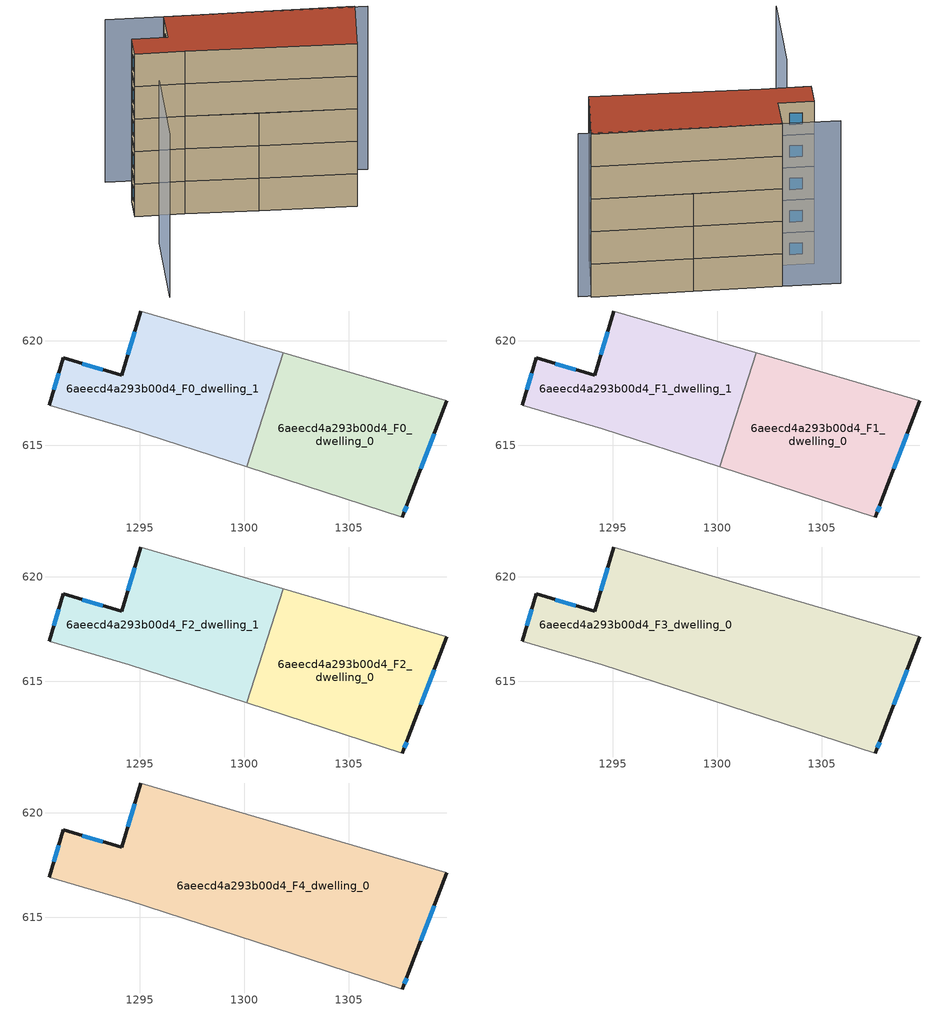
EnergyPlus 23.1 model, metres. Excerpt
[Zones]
6aeecd4a293b00d4_F0_dwelling_0
 floor ground (EU_floor_Construction): 1309.7,617.12 1307.87,612.31 1307.58,611.56 1300.13,613.96 1301.86,619.43 z0
 wall outside (EU_wall_Construction): 1307.58,611.56 1307.87,612.31 1309.7,617.12 z0:3
 wall adiabatic (EU_wall_Construction): 1309.7,617.12 1301.86,619.43 / 1300.13,613.96 1307.58,611.56 z0:3
 wall to 6aeecd4a293b00d4_F0_dwelling_1 (EU_wall_Construction): 1301.86,619.43 1300.13,613.96 z0:3
 window (EU_Window_Construction): 1308.46,613.88 1309.1,615.56 / 1307.67,611.81 1307.77,612.07 z0.98:2.02
6aeecd4a293b00d4_F0_dwelling_1
 floor ground (EU_floor_Construction): 1301.86,619.43 1300.13,613.96 1294.49,615.78 1290.66,616.91 1291.33,619.18 1294.13,618.34 1295.05,621.43 z0
 wall outside (EU_wall_Construction): 1295.05,621.43 1294.13,618.34 1291.33,619.18 1290.66,616.91 z0:3
 wall adiabatic (EU_wall_Construction): 1301.86,619.43 1295.05,621.43 / 1290.66,616.91 1294.49,615.78 1300.13,613.96 z0:3
 window (EU_Window_Construction): 1293.22,618.62 1292.24,618.91 / 1294.75,620.43 1294.43,619.35 / 1291.11,618.44 1290.87,617.65 z0.98:2.02
6aeecd4a293b00d4_F1_dwelling_0
 floor to 6aeecd4a293b00d4_F0_dwelling_0 (EU_floor_Construction): 1309.7,617.12 1307.87,612.31 1307.58,611.56 1300.13,613.96 1301.86,619.43 z3
 wall outside (EU_wall_Construction): 1307.58,611.56 1307.87,612.31 1309.7,617.12 z3:6
 wall adiabatic (EU_wall_Construction): 1309.7,617.12 1301.86,619.43 / 1300.13,613.96 1307.58,611.56 z3:6
 wall to 6aeecd4a293b00d4_F1_dwelling_1 (EU_wall_Construction): 1301.86,619.43 1300.13,613.96 z3:6
 window (EU_Window_Construction): 1308.46,613.88 1309.1,615.56 / 1307.67,611.81 1307.77,612.07 z3.98:5.02
6aeecd4a293b00d4_F1_dwelling_1
 floor to 6aeecd4a293b00d4_F0_dwelling_1 (EU_floor_Construction): 1301.86,619.43 1300.13,613.96 1294.49,615.78 1290.66,616.91 1291.33,619.18 1294.13,618.34 1295.05,621.43 z3
 wall outside (EU_wall_Construction): 1295.05,621.43 1294.13,618.34 1291.33,619.18 1290.66,616.91 z3:6
 wall adiabatic (EU_wall_Construction): 1301.86,619.43 1295.05,621.43 / 1290.66,616.91 1294.49,615.78 1300.13,613.96 z3:6
 window (EU_Window_Construction): 1293.22,618.62 1292.24,618.91 / 1294.75,620.43 1294.43,619.35 / 1291.11,618.44 1290.87,617.65 z3.98:5.02
6aeecd4a293b00d4_F2_dwelling_0
 floor to 6aeecd4a293b00d4_F1_dwelling_0 (EU_floor_Construction): 1309.7,617.12 1307.87,612.31 1307.58,611.56 1300.13,613.96 1301.86,619.43 z6
 wall outside (EU_wall_Construction): 1307.58,611.56 1307.87,612.31 1309.7,617.12 z6:9
 wall adiabatic (EU_wall_Construction): 1309.7,617.12 1301.86,619.43 / 1300.13,613.96 1307.58,611.56 z6:9
 wall to 6aeecd4a293b00d4_F2_dwelling_1 (EU_wall_Construction): 1301.86,619.43 1300.13,613.96 z6:9
 window (EU_Window_Construction): 1308.46,613.88 1309.1,615.56 / 1307.67,611.81 1307.77,612.07 z6.98:8.02
6aeecd4a293b00d4_F2_dwelling_1
 floor to 6aeecd4a293b00d4_F1_dwelling_1 (EU_floor_Construction): 1301.86,619.43 1300.13,613.96 1294.49,615.78 1290.66,616.91 1291.33,619.18 1294.13,618.34 1295.05,621.43 z6
 wall outside (EU_wall_Construction): 1295.05,621.43 1294.13,618.34 1291.33,619.18 1290.66,616.91 z6:9
 wall adiabatic (EU_wall_Construction): 1301.86,619.43 1295.05,621.43 / 1290.66,616.91 1294.49,615.78 1300.13,613.96 z6:9
 window (EU_Window_Construction): 1293.22,618.62 1292.24,618.91 / 1294.75,620.43 1294.43,619.35 / 1291.11,618.44 1290.87,617.65 z6.98:8.02
6aeecd4a293b00d4_F3_dwelling_0
 floor to 6aeecd4a293b00d4_F2_dwelling_0 (EU_floor_Construction): 1309.7,617.12 1307.87,612.31 1307.58,611.56 1300.13,613.96 1301.86,619.43 z9
 floor to 6aeecd4a293b00d4_F2_dwelling_1 (EU_floor_Construction): 1301.86,619.43 1300.13,613.96 1294.49,615.78 1290.66,616.91 1291.33,619.18 1294.13,618.34 1295.05,621.43 z9
 wall outside (EU_wall_Construction): 1295.05,621.43 1294.13,618.34 1291.33,619.18 1290.66,616.91 / 1307.58,611.56 1307.87,612.31 1309.7,617.12 z9:12
 wall adiabatic (EU_wall_Construction): 1290.66,616.91 1294.49,615.78 1307.58,611.56 / 1309.7,617.12 1295.05,621.43 z9:12
 window (EU_Window_Construction): 1291.11,618.44 1290.87,617.65 / 1293.22,618.62 1292.24,618.91 / 1294.75,620.43 1294.43,619.35 / 1308.46,613.88 1309.1,615.56 / 1307.67,611.81 1307.77,612.07 z9.98:11.02
6aeecd4a293b00d4_F4_dwelling_0
 floor to 6aeecd4a293b00d4_F3_dwelling_0 (EU_floor_Construction): 1309.7,617.12 1307.87,612.31 1307.58,611.56 1294.49,615.78 1290.66,616.91 1291.33,619.18 1294.13,618.34 1295.05,621.43 z12
 wall outside (EU_wall_Construction): 1295.05,621.43 1294.13,618.34 1291.33,619.18 1290.66,616.91 / 1307.58,611.56 1307.87,612.31 1309.7,617.12 z12:15
 wall adiabatic (EU_wall_Construction): 1290.66,616.91 1294.49,615.78 1307.58,611.56 / 1309.7,617.12 1295.05,621.43 z12:15
 window (EU_Window_Construction): 1291.11,618.44 1290.87,617.65 / 1293.22,618.62 1292.24,618.91 / 1294.75,620.43 1294.43,619.35 / 1308.46,613.88 1309.1,615.56 / 1307.67,611.81 1307.77,612.07 z12.98:14.02
 roof outside (EU_roof_Construction): 1307.87,612.31 1309.7,617.12 1295.05,621.43 1294.13,618.34 1291.33,619.18 1290.66,616.91 1294.49,615.78 1307.58,611.56 z15
shading: 1290.82,612.34 1288.35,604.21 / 1310.61,616.66 1290.57,622.81 z0:15
[Building]
EU S2 Campaign: North Axis=0; Terrain=City; Solar Distribution=FullExterior
[Site:Location]
Bologna: Latitude=44.5; Longitude=11.25; Time Zone=1; Elevation=37
[SizingPeriod:WeatherFileDays]
AnnualSizingPeriod: Begin Month=1; Begin Day of Month=1; End Month=12; End Day of Month=31; Day of Week for Start Day=Monday; Use Weather File Daylight Saving Period=No; Use Weather File Rain and Snow Indicators=No
[MATERIAL]
EU_InternalMass_Material: Roughness=MediumRough; Thickness=0.1; Conductivity=1; Density=1800; Specific Heat=900; Thermal Absorptance=0.9; Solar Absorptance=0.7; Visible Absorptance=0.7
[MATERIAL:NOMASS] Roughness=MediumRough; Thermal Absorptance=0.9; Solar Absorptance=0.7; Visible Absorptance=0.7
Name | Thermal Resistance
EU_wall_NoMass | 0.905828
EU_roof_NoMass | 0.37593
EU_floor_NoMass | 0.67114
[WINDOWMATERIAL:SIMPLEGLAZINGSYSTEM]
EU_Window_SimpleGlazing: UFactor=4.52486; Solar Heat Gain Coefficient=0.85; Visible Transmittance=0.85
[CONSTRUCTION]
EU_wall_Construction: EU_wall_NoMass
EU_roof_Construction: EU_roof_NoMass
EU_floor_Construction: EU_floor_NoMass
EU_Window_Construction: EU_Window_SimpleGlazing
EU_InternalMass_Construction: EU_InternalMass_Material
[ZONE] Type=1; Multiplier=1; Ceiling Height=autocalculate; Floor Area=autocalculate; Part of Total Floor Area=Yes
Name | Volume
6aeecd4a293b00d4_F0_dwelling_0; 6aeecd4a293b00d4_F1_dwelling_0; 6aeecd4a293b00d4_F2_dwelling_0 | 140.025
6aeecd4a293b00d4_F3_dwelling_0 | 280.049
6aeecd4a293b00d4_F4_dwelling_0 | 280.057
6aeecd4a293b00d4_F0_dwelling_1; 6aeecd4a293b00d4_F1_dwelling_1; 6aeecd4a293b00d4_F2_dwelling_1 | 140.03
[INTERNALMASS] Construction=EU_InternalMass_Construction
Name | Zone or ZoneList | Surface Area
6aeecd4a293b00d4_F0_dwelling_0_EU_InternalMass | 6aeecd4a293b00d4_F0_dwelling_0 | 46.6753
6aeecd4a293b00d4_F0_dwelling_1_EU_InternalMass | 6aeecd4a293b00d4_F0_dwelling_1 | 46.6765
6aeecd4a293b00d4_F1_dwelling_0_EU_InternalMass | 6aeecd4a293b00d4_F1_dwelling_0 | 46.6753
6aeecd4a293b00d4_F1_dwelling_1_EU_InternalMass | 6aeecd4a293b00d4_F1_dwelling_1 | 46.6765
6aeecd4a293b00d4_F2_dwelling_0_EU_InternalMass | 6aeecd4a293b00d4_F2_dwelling_0 | 46.6753
6aeecd4a293b00d4_F2_dwelling_1_EU_InternalMass | 6aeecd4a293b00d4_F2_dwelling_1 | 46.6765
6aeecd4a293b00d4_F3_dwelling_0_EU_InternalMass | 6aeecd4a293b00d4_F3_dwelling_0 | 93.3527
6aeecd4a293b00d4_F4_dwelling_0_EU_InternalMass | 6aeecd4a293b00d4_F4_dwelling_0 | 93.3527
[OTHEREQUIPMENT] Fuel Type=Electricity; Design Level Calculation Method=Watts/Area; Power per Zone Floor Area=1; Fraction Latent=0; Fraction Radiant=0; Fraction Lost=0; Carbon Dioxide Generation Rate=0; EndUse Subcategory=EU_Step8_InternalGains
Name | Zone or ZoneList or Space or SpaceList | Schedule
EU_Step8_InternalGain_6aeecd4a293b00d4_F0_dwelling_0_f000 | 6aeecd4a293b00d4_F0_dwelling_0 | EU_Step8_GainSchedule_6aeecd4a293b00d4_F0_dwelling_0_f000
EU_Step8_InternalGain_6aeecd4a293b00d4_F0_dwelling_1_f000 | 6aeecd4a293b00d4_F0_dwelling_1 | EU_Step8_GainSchedule_6aeecd4a293b00d4_F0_dwelling_1_f000
EU_Step8_InternalGain_6aeecd4a293b00d4_F1_dwelling_0_f000 | 6aeecd4a293b00d4_F1_dwelling_0 | EU_Step8_GainSchedule_6aeecd4a293b00d4_F1_dwelling_0_f000
EU_Step8_InternalGain_6aeecd4a293b00d4_F1_dwelling_1_f000 | 6aeecd4a293b00d4_F1_dwelling_1 | EU_Step8_GainSchedule_6aeecd4a293b00d4_F1_dwelling_1_f000
EU_Step8_InternalGain_6aeecd4a293b00d4_F2_dwelling_0_f000 | 6aeecd4a293b00d4_F2_dwelling_0 | EU_Step8_GainSchedule_6aeecd4a293b00d4_F2_dwelling_0_f000
EU_Step8_InternalGain_6aeecd4a293b00d4_F2_dwelling_1_f000 | 6aeecd4a293b00d4_F2_dwelling_1 | EU_Step8_GainSchedule_6aeecd4a293b00d4_F2_dwelling_1_f000
EU_Step8_InternalGain_6aeecd4a293b00d4_F3_dwelling_0_f000 | 6aeecd4a293b00d4_F3_dwelling_0 | EU_Step8_GainSchedule_6aeecd4a293b00d4_F3_dwelling_0_f000
EU_Step8_InternalGain_6aeecd4a293b00d4_F4_dwelling_0_f000 | 6aeecd4a293b00d4_F4_dwelling_0 | EU_Step8_GainSchedule_6aeecd4a293b00d4_F4_dwelling_0_f000
[ZONEVENTILATION:DESIGNFLOWRATE] Schedule=EU_AlwaysOn; Design Flow Rate Calculation Method=AirChanges/Hour; Air Changes per Hour=0.73129; Ventilation Type=Natural; Fan Pressure Rise=0; Fan Total Efficiency=1; Constant Term Coefficient=1; Temperature Term Coefficient=0; Velocity Term Coefficient=0; Velocity Squared Term Coefficient=0; Minimum Indoor Temperature=-100; Maximum Indoor Temperature=100; Delta Temperature=-100; Minimum Outdoor Temperature=-100; Maximum Outdoor Temperature=100; Maximum Wind Speed=40
Name | Zone or ZoneList or Space or SpaceList
EU_ConstantAir_6aeecd4a293b00d4_F0_dwelling_0 | 6aeecd4a293b00d4_F0_dwelling_0
EU_ConstantAir_6aeecd4a293b00d4_F0_dwelling_1 | 6aeecd4a293b00d4_F0_dwelling_1
EU_ConstantAir_6aeecd4a293b00d4_F1_dwelling_0 | 6aeecd4a293b00d4_F1_dwelling_0
EU_ConstantAir_6aeecd4a293b00d4_F1_dwelling_1 | 6aeecd4a293b00d4_F1_dwelling_1
EU_ConstantAir_6aeecd4a293b00d4_F2_dwelling_0 | 6aeecd4a293b00d4_F2_dwelling_0
EU_ConstantAir_6aeecd4a293b00d4_F2_dwelling_1 | 6aeecd4a293b00d4_F2_dwelling_1
EU_ConstantAir_6aeecd4a293b00d4_F3_dwelling_0 | 6aeecd4a293b00d4_F3_dwelling_0
EU_ConstantAir_6aeecd4a293b00d4_F4_dwelling_0 | 6aeecd4a293b00d4_F4_dwelling_0
[HVACTEMPLATE:THERMOSTAT] Constant Heating Setpoint=20; Constant Cooling Setpoint=50
EU_HeatOnly_6aeecd4a293b00d4_F0_dwelling_0; EU_HeatOnly_6aeecd4a293b00d4_F0_dwelling_1; EU_HeatOnly_6aeecd4a293b00d4_F1_dwelling_0; EU_HeatOnly_6aeecd4a293b00d4_F1_dwelling_1; EU_HeatOnly_6aeecd4a293b00d4_F2_dwelling_0; EU_HeatOnly_6aeecd4a293b00d4_F2_dwelling_1; EU_HeatOnly_6aeecd4a293b00d4_F3_dwelling_0; EU_HeatOnly_6aeecd4a293b00d4_F4_dwelling_0
[HVACTEMPLATE:ZONE:IDEALLOADSAIRSYSTEM] System Availability Schedule=EU_AlwaysOn; Maximum Heating Supply Air Temperature=50; Minimum Cooling Supply Air Temperature=13; Maximum Heating Supply Air Humidity Ratio=0.0156; Minimum Cooling Supply Air Humidity Ratio=0.0077; Heating Limit=NoLimit; Cooling Limit=NoLimit; Heating Availability Schedule=EU_AlwaysOn; Cooling Availability Schedule=EU_CoolingOff; Dehumidification Control Type=ConstantSensibleHeatRatio; Cooling Sensible Heat Ratio=0.7; Dehumidification Setpoint=60; Humidification Control Type=None; Humidification Setpoint=30; Outdoor Air Method=None; Outdoor Air Flow Rate per Person=0.00944; Outdoor Air Flow Rate per Zone Floor Area=0; Outdoor Air Flow Rate per Zone=0; Demand Controlled Ventilation Type=None; Outdoor Air Economizer Type=NoEconomizer; Heat Recovery Type=None; Sensible Heat Recovery Effectiveness=0.7; Latent Heat Recovery Effectiveness=0.65
Name | Template Thermostat
6aeecd4a293b00d4_F0_dwelling_0 | EU_HeatOnly_6aeecd4a293b00d4_F0_dwelling_0
6aeecd4a293b00d4_F0_dwelling_1 | EU_HeatOnly_6aeecd4a293b00d4_F0_dwelling_1
6aeecd4a293b00d4_F1_dwelling_0 | EU_HeatOnly_6aeecd4a293b00d4_F1_dwelling_0
6aeecd4a293b00d4_F1_dwelling_1 | EU_HeatOnly_6aeecd4a293b00d4_F1_dwelling_1
6aeecd4a293b00d4_F2_dwelling_0 | EU_HeatOnly_6aeecd4a293b00d4_F2_dwelling_0
6aeecd4a293b00d4_F2_dwelling_1 | EU_HeatOnly_6aeecd4a293b00d4_F2_dwelling_1
6aeecd4a293b00d4_F3_dwelling_0 | EU_HeatOnly_6aeecd4a293b00d4_F3_dwelling_0
6aeecd4a293b00d4_F4_dwelling_0 | EU_HeatOnly_6aeecd4a293b00d4_F4_dwelling_0
[SIZING:ZONE] Zone Cooling Design Supply Air Temperature Input Method=SupplyAirTemperature; Zone Cooling Design Supply Air Temperature=13; Zone Heating Design Supply Air Temperature Input Method=SupplyAirTemperature; Zone Heating Design Supply Air Temperature=50; Zone Cooling Design Supply Air Humidity Ratio=0.008; Zone Heating Design Supply Air Humidity Ratio=0.008; Cooling Design Air Flow Method=DesignDay; Cooling Design Air Flow Rate=0; Cooling Minimum Air Flow per Zone Floor Area=0.000762; Cooling Minimum Air Flow=0; Cooling Minimum Air Flow Fraction=0.2; Heating Design Air Flow Method=DesignDay; Heating Design Air Flow Rate=0; Heating Maximum Air Flow per Zone Floor Area=0.002032; Heating Maximum Air Flow=0.141576; Heating Maximum Air Flow Fraction=0.3; Account for Dedicated Outdoor Air System=No; Dedicated Outdoor Air System Control Strategy=NeutralSupplyAir; Dedicated Outdoor Air Low Setpoint Temperature for Design=autosize; Dedicated Outdoor Air High Setpoint Temperature for Design=autosize; Zone Load Sizing Method=Sensible Load Only No Latent Load; Zone Latent Cooling Design Supply Air Humidity Ratio Input Method=HumidityRatioDifference; Zone Cooling Design Supply Air Humidity Ratio Difference=0.005; Zone Latent Heating Design Supply Air Humidity Ratio Input Method=HumidityRatioDifference; Zone Humidification Design Supply Air Humidity Ratio Difference=0.005
6aeecd4a293b00d4_F0_dwelling_0; 6aeecd4a293b00d4_F0_dwelling_1; 6aeecd4a293b00d4_F1_dwelling_0; 6aeecd4a293b00d4_F1_dwelling_1; 6aeecd4a293b00d4_F2_dwelling_0; 6aeecd4a293b00d4_F2_dwelling_1; 6aeecd4a293b00d4_F3_dwelling_0; 6aeecd4a293b00d4_F4_dwelling_0
[SCHEDULE:CONSTANT]
Name | Hourly Value
EU_AlwaysOn | 1
EU_CoolingOff | 0
[SCHEDULE:FILE] Column Number=1; Rows to Skip at Top=0; Number of Hours of Data=8760; Column Separator=Comma; Interpolate to Timestep=No; Minutes per Item=60; Adjust Schedule for Daylight Savings=Yes
Name | File
EU_Step8_GainSchedule_6aeecd4a293b00d4_F0_dwelling_0_f000 | ../../schedules/6aeecd4a293b00d4/6aeecd4a293b00d4_F0_dwelling_0_f000_gain.csv
EU_Step8_GainSchedule_6aeecd4a293b00d4_F0_dwelling_1_f000 | ../../schedules/6aeecd4a293b00d4/6aeecd4a293b00d4_F0_dwelling_1_f000_gain.csv
EU_Step8_GainSchedule_6aeecd4a293b00d4_F1_dwelling_0_f000 | ../../schedules/6aeecd4a293b00d4/6aeecd4a293b00d4_F1_dwelling_0_f000_gain.csv
EU_Step8_GainSchedule_6aeecd4a293b00d4_F1_dwelling_1_f000 | ../../schedules/6aeecd4a293b00d4/6aeecd4a293b00d4_F1_dwelling_1_f000_gain.csv
EU_Step8_GainSchedule_6aeecd4a293b00d4_F2_dwelling_0_f000 | ../../schedules/6aeecd4a293b00d4/6aeecd4a293b00d4_F2_dwelling_0_f000_gain.csv
EU_Step8_GainSchedule_6aeecd4a293b00d4_F2_dwelling_1_f000 | ../../schedules/6aeecd4a293b00d4/6aeecd4a293b00d4_F2_dwelling_1_f000_gain.csv
EU_Step8_GainSchedule_6aeecd4a293b00d4_F3_dwelling_0_f000 | ../../schedules/6aeecd4a293b00d4/6aeecd4a293b00d4_F3_dwelling_0_f000_gain.csv
EU_Step8_GainSchedule_6aeecd4a293b00d4_F4_dwelling_0_f000 | ../../schedules/6aeecd4a293b00d4/6aeecd4a293b00d4_F4_dwelling_0_f000_gain.csv
